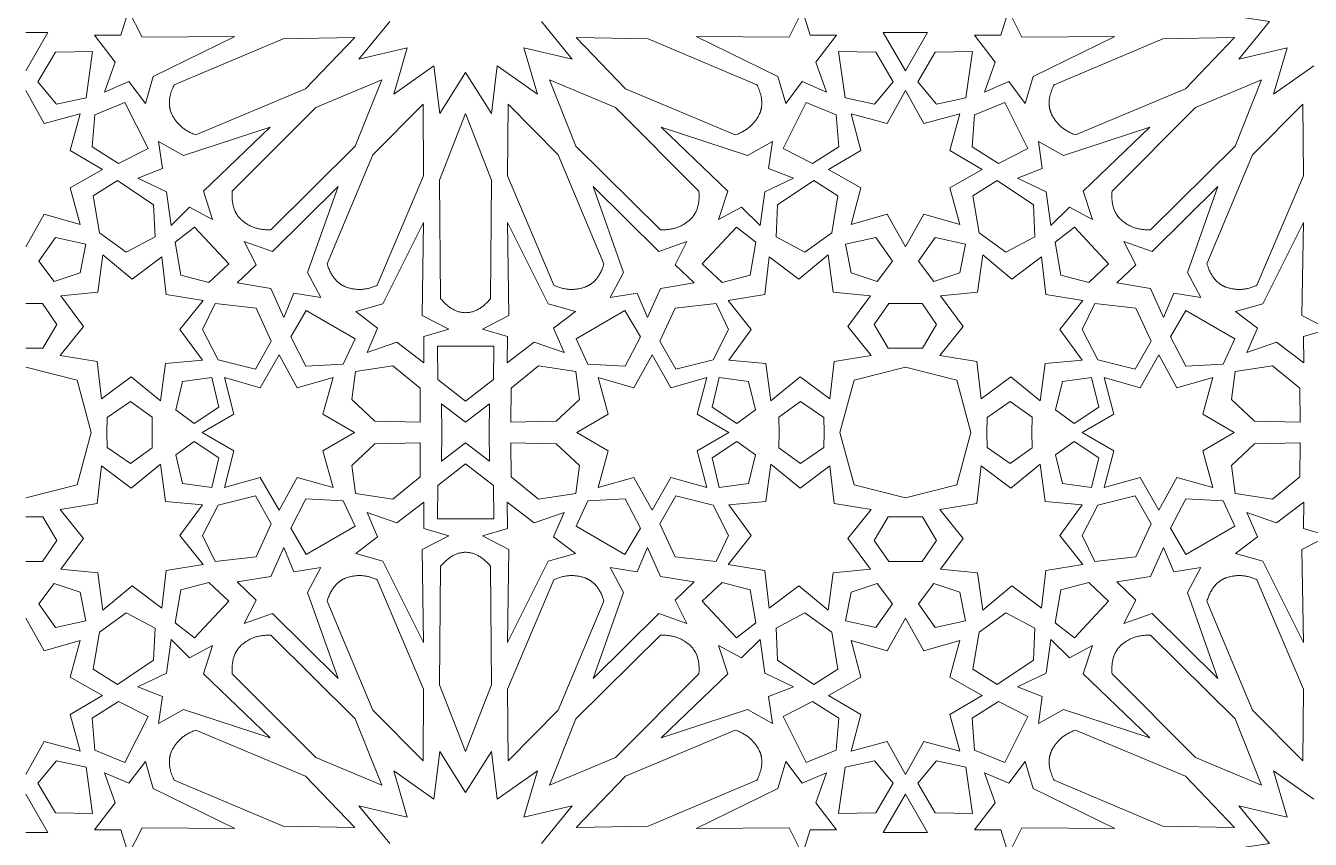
# Model space of a CAD drawing. Header units: millimetres. Extents: x -169 to 2587, y -2213 to 542.
# Drawn here: x -169 to 1173, y -1719 to -870 of the extents above; entities that cross this region are included whole.
import ezdxf

# ---------------------------------------------------------------- set-up
doc = ezdxf.new("R2010")
doc.units = ezdxf.units.MM

msp = doc.modelspace()

# ---------------------------------------------------------------- linework, layer by layer
at = {"color": 1, "lineweight": 20}
for points in [[(1176.3, -911.5), (1134.4, -941.2), (1148.5, -892.8), (1098.1, -904.8), (1130.2, -865.3), (1078.9, -857.6), (1120, -835.3), (1078.9, -813.1), (1130.2, -805.4), (1098.1, -765.9), (1148.5, -777.8), (1134.4, -729.5), (1176.3, -759.2)], [(211.6, -865.3), (179.5, -904.8), (229.9, -892.8), (215.9, -941.2), (257.7, -911.5), (263.8, -961.4), (290.8, -918.5), (317.7, -961.4), (323.8, -911.5), (365.7, -941.2), (351.6, -892.8), (402.1, -904.8), (369.9, -865.3)], [(-168.5, -876.9), (-145.3, -876.9), (-168.5, -916.7)], [(-168.5, -937.4), (-149.3, -971.9), (-111.8, -961.9), (-122, -999.9), (-88.3, -1019.8), (-122, -1039.1), (-111.8, -1077.3), (-149.3, -1066.5), (-168.5, -1100.7)], [(-168.5, -1206.3), (-150.5, -1206.3), (-135.9, -1181.5), (-151, -1159.6), (-168.5, -1159.6)], [(-168.5, -1362.6), (-114.8, -1348.9), (-100.2, -1294.4), (-114.8, -1239.9), (-168.5, -1226.2)], [(-168.5, -1382.5), (-150.5, -1382.5), (-135.9, -1407.3), (-151, -1429.2), (-168.5, -1429.2)], [(-168.5, -1651.4), (-149.3, -1616.9), (-111.8, -1626.9), (-122, -1588.9), (-88.3, -1569), (-122, -1549.7), (-111.8, -1511.5), (-149.3, -1522.3), (-168.5, -1488.1)], [(211.6, -1723.5), (179.5, -1684), (229.9, -1696), (215.9, -1647.6), (257.7, -1677.3), (263.8, -1627.4), (290.8, -1670.3), (317.7, -1627.4), (323.8, -1677.3), (365.7, -1647.6), (351.6, -1696), (402.1, -1684), (369.9, -1723.5)], [(1176.3, -1677.3), (1134.4, -1647.6), (1148.5, -1696), (1098.1, -1684), (1130.2, -1723.5), (1078.9, -1731.2), (1120, -1753.5), (1078.9, -1775.7), (1130.2, -1783.4), (1098.1, -1822.9), (1148.5, -1810.9), (1134.4, -1859.3), (1176.3, -1829.6)], [(-168.5, -1711.9), (-145.3, -1711.9), (-168.5, -1672.1)]]:
    msp.add_lwpolyline(points, dxfattribs=at)
for points in [[(-96.5, -879.5), (-69, -879.8), (-61.1, -853.8), (-47, -881.7), (50, -880.9), (-35.3, -922.7), (-43.5, -951.1), (-60.7, -928.1), (-86.1, -939), (-75, -907.9)], [(678, -879.5), (650.6, -879.8), (642.6, -853.8), (628.5, -881.7), (531.6, -880.9), (616.8, -922.7), (625.1, -951.1), (642.3, -928.1), (667.7, -939), (656.5, -907.9)], [(822.1, -879.5), (849.5, -879.8), (857.5, -853.8), (871.6, -881.7), (968.5, -880.9), (883.3, -922.7), (875, -951.1), (857.9, -928.1), (832.5, -939), (843.6, -907.9)], [(-13.4, -931.5), (100.3, -883.3), (175.1, -882), (123.7, -935.7), (9.1, -983.6), (8, -983.3), (7, -982.9), (5.9, -982.5), (4.9, -982), (3.9, -981.6), (2.9, -981.1), (2, -980.6), (1.1, -980.1), (0.2, -979.6), (-0.7, -979.1), (-1.6, -978.6), (-2.4, -978), (-3.2, -977.4), (-4, -976.8), (-4.8, -976.2), (-5.5, -975.6), (-6.3, -975), (-7, -974.3), (-7.7, -973.7), (-8.3, -973), (-9, -972.3), (-9.6, -971.6), (-10.3, -970.9), (-10.9, -970.2), (-11.4, -969.4), (-12, -968.7), (-12.6, -967.9), (-13.1, -967.2), (-13.6, -966.4), (-14.1, -965.6), (-14.6, -964.8), (-15.1, -963.9), (-15.6, -963), (-15.8, -962.5), (-16, -962), (-16.2, -961.5), (-16.4, -961.1), (-16.6, -960.6), (-16.8, -960.1), (-17, -959.6), (-17.2, -959.1), (-17.3, -958.6), (-17.5, -958.1), (-17.6, -957.7), (-17.7, -957.2), (-17.8, -956.7), (-17.9, -956.2), (-18, -955.7), (-18.1, -955.2), (-18.2, -954.7), (-18.3, -954.2), (-18.3, -953.7), (-18.4, -953.2), (-18.4, -952.7), (-18.5, -952.2), (-18.5, -951.2), (-18.5, -950.2), (-18.5, -949.2), (-18.5, -948.2), (-18.4, -947.2), (-18.2, -946.2), (-18.1, -945.2), (-17.9, -944.2), (-17.7, -943.1), (-17.4, -942.1), (-17.2, -941.1), (-16.9, -940), (-16.5, -939), (-16.2, -937.9), (-15.8, -936.9), (-15.3, -935.8), (-14.9, -934.8), (-14.4, -933.7), (-13.9, -932.6)], [(595, -931.5), (481.3, -883.3), (406.4, -882), (457.8, -935.7), (572.4, -983.6), (573.5, -983.3), (574.6, -982.9), (575.6, -982.5), (576.7, -982), (577.7, -981.6), (578.6, -981.1), (579.6, -980.6), (580.5, -980.1), (581.4, -979.6), (582.3, -979.1), (583.1, -978.6), (584, -978), (584.8, -977.4), (585.6, -976.8), (586.3, -976.2), (587.1, -975.6), (587.8, -975), (588.5, -974.3), (589.2, -973.7), (589.9, -973), (590.6, -972.3), (591.2, -971.6), (591.8, -970.9), (592.4, -970.2), (593, -969.4), (593.6, -968.7), (594.1, -967.9), (594.7, -967.2), (595.2, -966.4), (595.7, -965.6), (596.2, -964.8), (596.6, -963.9), (597.1, -963), (597.4, -962.5), (597.6, -962), (597.8, -961.5), (598, -961.1), (598.2, -960.6), (598.4, -960.1), (598.6, -959.6), (598.7, -959.1), (598.9, -958.6), (599, -958.1), (599.2, -957.7), (599.3, -957.2), (599.4, -956.7), (599.5, -956.2), (599.6, -955.7), (599.7, -955.2), (599.8, -954.7), (599.8, -954.2), (599.9, -953.7), (600, -953.2), (600, -952.7), (600, -952.2), (600.1, -951.2), (600.1, -950.2), (600.1, -949.2), (600, -948.2), (599.9, -947.2), (599.8, -946.2), (599.7, -945.2), (599.5, -944.2), (599.3, -943.1), (599, -942.1), (598.7, -941.1), (598.4, -940), (598.1, -939), (597.7, -937.9), (597.3, -936.9), (596.9, -935.8), (596.5, -934.8), (596, -933.7), (595.5, -932.6)], [(726.9, -876.9), (773.2, -876.9), (750.1, -916.7)], [(905.2, -931.5), (1018.8, -883.3), (1093.7, -882), (1042.3, -935.7), (927.7, -983.6), (926.6, -983.3), (925.5, -982.9), (924.5, -982.5), (923.5, -982), (922.5, -981.6), (921.5, -981.1), (920.6, -980.6), (919.6, -980.1), (918.7, -979.6), (917.9, -979.1), (917, -978.6), (916.2, -978), (915.4, -977.4), (914.6, -976.8), (913.8, -976.2), (913, -975.6), (912.3, -975), (911.6, -974.3), (910.9, -973.7), (910.2, -973), (909.6, -972.3), (908.9, -971.6), (908.3, -970.9), (907.7, -970.2), (907.1, -969.4), (906.6, -968.7), (906, -967.9), (905.5, -967.2), (905, -966.4), (904.5, -965.6), (904, -964.8), (903.5, -963.9), (903, -963), (902.8, -962.5), (902.5, -962), (902.3, -961.5), (902.1, -961.1), (901.9, -960.6), (901.8, -960.1), (901.6, -959.6), (901.4, -959.1), (901.3, -958.6), (901.1, -958.1), (901, -957.7), (900.9, -957.2), (900.7, -956.7), (900.6, -956.2), (900.5, -955.7), (900.4, -955.2), (900.4, -954.7), (900.3, -954.2), (900.2, -953.7), (900.2, -953.2), (900.1, -952.7), (900.1, -952.2), (900.1, -951.2), (900, -950.2), (900.1, -949.2), (900.1, -948.2), (900.2, -947.2), (900.3, -946.2), (900.5, -945.2), (900.7, -944.2), (900.9, -943.1), (901.1, -942.1), (901.4, -941.1), (901.7, -940), (902.1, -939), (902.4, -937.9), (902.8, -936.9), (903.2, -935.8), (903.7, -934.8), (904.2, -933.7), (904.7, -932.6)], [(-105.5, -944.9), (-136.3, -951.7), (-155.7, -928.3), (-137.5, -897.4), (-98.6, -896.8)], [(687.1, -944.9), (717.9, -951.7), (737.3, -928.3), (719, -897.4), (680.1, -896.8)], [(813.1, -944.9), (782.3, -951.7), (762.9, -928.3), (781.1, -897.4), (820, -896.8)], [(47.2, -1042.5), (134.4, -955.3), (203.2, -926.3), (175.6, -995.4), (87.4, -1082.7), (86.3, -1082.7), (85.1, -1082.8), (84, -1082.8), (82.9, -1082.7), (81.8, -1082.7), (80.8, -1082.6), (79.7, -1082.5), (78.7, -1082.4), (77.6, -1082.3), (76.6, -1082.1), (75.6, -1081.9), (74.7, -1081.7), (73.7, -1081.5), (72.7, -1081.2), (71.8, -1081), (70.9, -1080.7), (70, -1080.3), (69.1, -1080), (68.2, -1079.6), (67.3, -1079.3), (66.4, -1078.9), (65.6, -1078.5), (64.8, -1078), (63.9, -1077.6), (63.1, -1077.1), (62.3, -1076.6), (61.5, -1076.1), (60.7, -1075.6), (60, -1075), (59.2, -1074.5), (58.4, -1073.9), (57.7, -1073.3), (56.9, -1072.6), (56.5, -1072.2), (56.1, -1071.9), (55.7, -1071.5), (55.4, -1071.1), (55, -1070.8), (54.7, -1070.4), (54.3, -1070), (54, -1069.6), (53.7, -1069.2), (53.4, -1068.8), (53, -1068.4), (52.8, -1068), (52.5, -1067.6), (52.2, -1067.2), (51.9, -1066.7), (51.6, -1066.3), (51.4, -1065.9), (51.1, -1065.5), (50.9, -1065), (50.7, -1064.6), (50.4, -1064.1), (50.2, -1063.7), (49.8, -1062.8), (49.4, -1061.8), (49.1, -1060.9), (48.7, -1059.9), (48.5, -1059), (48.2, -1058), (48, -1057), (47.7, -1055.9), (47.6, -1054.9), (47.4, -1053.8), (47.3, -1052.8), (47.2, -1051.7), (47.1, -1050.6), (47, -1049.5), (47, -1048.4), (47, -1047.2), (47, -1046.1), (47.1, -1044.9), (47.1, -1043.7)], [(534.3, -1042.5), (447.2, -955.3), (378.4, -926.3), (406, -995.4), (494.2, -1082.7), (495.3, -1082.7), (496.4, -1082.8), (497.6, -1082.8), (498.7, -1082.7), (499.7, -1082.7), (500.8, -1082.6), (501.9, -1082.5), (502.9, -1082.4), (503.9, -1082.3), (504.9, -1082.1), (505.9, -1081.9), (506.9, -1081.7), (507.9, -1081.5), (508.8, -1081.2), (509.8, -1081), (510.7, -1080.7), (511.6, -1080.3), (512.5, -1080), (513.4, -1079.6), (514.3, -1079.3), (515.1, -1078.9), (516, -1078.5), (516.8, -1078), (517.6, -1077.6), (518.5, -1077.1), (519.3, -1076.6), (520, -1076.1), (520.8, -1075.6), (521.6, -1075), (522.4, -1074.5), (523.1, -1073.9), (523.9, -1073.3), (524.7, -1072.6), (525.1, -1072.2), (525.5, -1071.9), (525.8, -1071.5), (526.2, -1071.1), (526.6, -1070.8), (526.9, -1070.4), (527.2, -1070), (527.6, -1069.6), (527.9, -1069.2), (528.2, -1068.8), (528.5, -1068.4), (528.8, -1068), (529.1, -1067.6), (529.4, -1067.2), (529.7, -1066.7), (529.9, -1066.3), (530.2, -1065.9), (530.4, -1065.5), (530.7, -1065), (530.9, -1064.6), (531.1, -1064.1), (531.4, -1063.7), (531.8, -1062.8), (532.1, -1061.8), (532.5, -1060.9), (532.8, -1059.9), (533.1, -1059), (533.4, -1058), (533.6, -1057), (533.8, -1055.9), (534, -1054.9), (534.2, -1053.8), (534.3, -1052.8), (534.4, -1051.7), (534.5, -1050.6), (534.5, -1049.5), (534.5, -1048.4), (534.5, -1047.2), (534.5, -1046.1), (534.5, -1044.9), (534.4, -1043.7)], [(730.8, -1066.5), (693.3, -1077.3), (703.6, -1039.1), (669.8, -1019.8), (703.6, -999.9), (693.3, -961.9), (730.8, -971.9), (750.1, -937.4), (769.3, -971.9), (806.8, -961.9), (796.5, -999.9), (830.3, -1019.8), (796.5, -1039.1), (806.8, -1077.3), (769.3, -1066.5), (750.1, -1100.7)], [(965.8, -1042.5), (1053, -955.3), (1121.7, -926.3), (1094.2, -995.4), (1006, -1082.7), (1004.8, -1082.7), (1003.7, -1082.8), (1002.6, -1082.8), (1001.5, -1082.7), (1000.4, -1082.7), (999.3, -1082.6), (998.3, -1082.5), (997.2, -1082.4), (996.2, -1082.3), (995.2, -1082.1), (994.2, -1081.9), (993.2, -1081.7), (992.3, -1081.5), (991.3, -1081.2), (990.4, -1081), (989.5, -1080.7), (988.5, -1080.3), (987.6, -1080), (986.8, -1079.6), (985.9, -1079.3), (985, -1078.9), (984.2, -1078.5), (983.3, -1078), (982.5, -1077.6), (981.7, -1077.1), (980.9, -1076.6), (980.1, -1076.1), (979.3, -1075.6), (978.5, -1075), (977.8, -1074.5), (977, -1073.9), (976.3, -1073.3), (975.5, -1072.6), (975.1, -1072.2), (974.7, -1071.9), (974.3, -1071.5), (973.9, -1071.1), (973.6, -1070.8), (973.2, -1070.4), (972.9, -1070), (972.6, -1069.6), (972.2, -1069.2), (971.9, -1068.8), (971.6, -1068.4), (971.3, -1068), (971, -1067.6), (970.8, -1067.2), (970.5, -1066.7), (970.2, -1066.3), (970, -1065.9), (969.7, -1065.5), (969.5, -1065), (969.2, -1064.6), (969, -1064.1), (968.8, -1063.7), (968.4, -1062.8), (968, -1061.8), (967.6, -1060.9), (967.3, -1059.9), (967, -1059), (966.8, -1058), (966.5, -1057), (966.3, -1055.9), (966.1, -1054.9), (966, -1053.8), (965.9, -1052.8), (965.8, -1051.7), (965.7, -1050.6), (965.6, -1049.5), (965.6, -1048.4), (965.6, -1047.2), (965.6, -1046.1), (965.7, -1044.9), (965.7, -1043.7)], [(-40.7, -997.9), (-71.5, -1013.7), (-99, -996.1), (-96.3, -962.7), (-64.9, -950)], [(146.3, -1118.4), (193.9, -1004.5), (246.5, -951.7), (247, -1026.4), (198.4, -1140.7), (197.4, -1141.2), (196.4, -1141.6), (195.3, -1142), (194.3, -1142.4), (193.3, -1142.8), (192.3, -1143.1), (191.3, -1143.4), (190.3, -1143.7), (189.3, -1144), (188.3, -1144.2), (187.3, -1144.4), (186.3, -1144.6), (185.3, -1144.7), (184.4, -1144.8), (183.4, -1144.9), (182.4, -1145), (181.5, -1145.1), (180.5, -1145.1), (179.6, -1145.1), (178.6, -1145.1), (177.7, -1145), (176.7, -1144.9), (175.8, -1144.9), (174.9, -1144.7), (173.9, -1144.6), (173, -1144.5), (172.1, -1144.3), (171.2, -1144.1), (170.2, -1143.9), (169.3, -1143.6), (168.4, -1143.4), (167.5, -1143.1), (166.5, -1142.8), (166, -1142.6), (165.5, -1142.4), (165, -1142.2), (164.5, -1142), (164.1, -1141.8), (163.6, -1141.5), (163.1, -1141.3), (162.7, -1141.1), (162.2, -1140.8), (161.8, -1140.6), (161.4, -1140.3), (160.9, -1140), (160.5, -1139.8), (160.1, -1139.5), (159.7, -1139.2), (159.3, -1138.9), (158.9, -1138.6), (158.5, -1138.3), (158.1, -1138), (157.7, -1137.6), (157.3, -1137.3), (157, -1137), (156.3, -1136.3), (155.6, -1135.6), (154.9, -1134.8), (154.2, -1134), (153.6, -1133.3), (153, -1132.4), (152.4, -1131.6), (151.8, -1130.7), (151.2, -1129.8), (150.7, -1128.9), (150.2, -1127.9), (149.7, -1127), (149.2, -1126), (148.7, -1125), (148.3, -1123.9), (147.8, -1122.9), (147.4, -1121.8), (147, -1120.7), (146.6, -1119.5)], [(435.3, -1118.4), (387.6, -1004.5), (335.1, -951.7), (334.5, -1026.4), (383.1, -1140.7), (384.2, -1141.2), (385.2, -1141.6), (386.2, -1142), (387.2, -1142.4), (388.3, -1142.8), (389.3, -1143.1), (390.3, -1143.4), (391.3, -1143.7), (392.3, -1144), (393.3, -1144.2), (394.3, -1144.4), (395.2, -1144.6), (396.2, -1144.7), (397.2, -1144.8), (398.2, -1144.9), (399.1, -1145), (400.1, -1145.1), (401.1, -1145.1), (402, -1145.1), (403, -1145.1), (403.9, -1145), (404.8, -1144.9), (405.8, -1144.9), (406.7, -1144.7), (407.6, -1144.6), (408.6, -1144.5), (409.5, -1144.3), (410.4, -1144.1), (411.3, -1143.9), (412.2, -1143.6), (413.1, -1143.4), (414.1, -1143.1), (415.1, -1142.8), (415.6, -1142.6), (416.1, -1142.4), (416.5, -1142.2), (417, -1142), (417.5, -1141.8), (418, -1141.5), (418.4, -1141.3), (418.9, -1141.1), (419.3, -1140.8), (419.8, -1140.6), (420.2, -1140.3), (420.6, -1140), (421.1, -1139.8), (421.5, -1139.5), (421.9, -1139.2), (422.3, -1138.9), (422.7, -1138.6), (423.1, -1138.3), (423.5, -1138), (423.8, -1137.6), (424.2, -1137.3), (424.6, -1137), (425.3, -1136.3), (426, -1135.6), (426.7, -1134.8), (427.4, -1134), (428, -1133.3), (428.6, -1132.4), (429.2, -1131.6), (429.8, -1130.7), (430.3, -1129.8), (430.9, -1128.9), (431.4, -1127.9), (431.9, -1127), (432.4, -1126), (432.9, -1125), (433.3, -1123.9), (433.7, -1122.9), (434.2, -1121.8), (434.6, -1120.7), (434.9, -1119.5)], [(622.3, -997.9), (653.1, -1013.7), (680.5, -996.1), (677.8, -962.7), (646.4, -950)], [(877.8, -997.9), (847.1, -1013.7), (819.6, -996.1), (822.3, -962.7), (853.7, -950)], [(1064.8, -1118.4), (1112.5, -1004.5), (1165.1, -951.7), (1165.6, -1026.4), (1117, -1140.7), (1116, -1141.2), (1114.9, -1141.6), (1113.9, -1142), (1112.9, -1142.4), (1111.9, -1142.8), (1110.9, -1143.1), (1109.9, -1143.4), (1108.9, -1143.7), (1107.9, -1144), (1106.9, -1144.2), (1105.9, -1144.4), (1104.9, -1144.6), (1103.9, -1144.7), (1102.9, -1144.8), (1102, -1144.9), (1101, -1145), (1100, -1145.1), (1099.1, -1145.1), (1098.1, -1145.1), (1097.2, -1145.1), (1096.2, -1145), (1095.3, -1144.9), (1094.4, -1144.9), (1093.4, -1144.7), (1092.5, -1144.6), (1091.6, -1144.5), (1090.7, -1144.3), (1089.7, -1144.1), (1088.8, -1143.9), (1087.9, -1143.6), (1087, -1143.4), (1086.1, -1143.1), (1085.1, -1142.8), (1084.6, -1142.6), (1084.1, -1142.4), (1083.6, -1142.2), (1083.1, -1142), (1082.6, -1141.8), (1082.2, -1141.5), (1081.7, -1141.3), (1081.3, -1141.1), (1080.8, -1140.8), (1080.4, -1140.6), (1079.9, -1140.3), (1079.5, -1140), (1079.1, -1139.8), (1078.7, -1139.5), (1078.3, -1139.2), (1077.9, -1138.9), (1077.5, -1138.6), (1077.1, -1138.3), (1076.7, -1138), (1076.3, -1137.6), (1075.9, -1137.3), (1075.5, -1137), (1074.8, -1136.3), (1074.1, -1135.6), (1073.4, -1134.8), (1072.8, -1134), (1072.1, -1133.3), (1071.5, -1132.4), (1070.9, -1131.6), (1070.4, -1130.7), (1069.8, -1129.8), (1069.3, -1128.9), (1068.7, -1127.9), (1068.2, -1127), (1067.8, -1126), (1067.3, -1125), (1066.8, -1123.9), (1066.4, -1122.9), (1066, -1121.8), (1065.6, -1120.7), (1065.2, -1119.5)], [(263.5, -1030.9), (264.7, -1154.8), (266.2, -1156.4), (267.6, -1158), (268.4, -1158.7), (269.1, -1159.5), (269.9, -1160.2), (270.6, -1160.8), (271.4, -1161.5), (272.1, -1162.1), (272.9, -1162.7), (273.7, -1163.3), (274.5, -1163.9), (275.2, -1164.4), (276, -1164.9), (276.8, -1165.4), (277.7, -1165.8), (278.5, -1166.3), (279.3, -1166.7), (280.1, -1167.1), (281, -1167.4), (281.8, -1167.7), (282.7, -1168), (283.5, -1168.3), (284.4, -1168.5), (285.3, -1168.7), (286.2, -1168.9), (287.1, -1169.1), (288, -1169.2), (288.9, -1169.3), (289.8, -1169.3), (290.8, -1169.4), (291.7, -1169.3), (292.7, -1169.3), (293.6, -1169.2), (294.5, -1169.1), (295.4, -1168.9), (296.3, -1168.7), (297.2, -1168.5), (298, -1168.3), (298.9, -1168), (299.7, -1167.7), (300.6, -1167.4), (301.4, -1167.1), (302.3, -1166.7), (303.1, -1166.3), (303.9, -1165.8), (304.7, -1165.4), (305.5, -1164.9), (306.3, -1164.4), (307.1, -1163.9), (307.9, -1163.3), (308.7, -1162.7), (309.4, -1162.1), (310.2, -1161.5), (311, -1160.8), (311.7, -1160.2), (312.5, -1159.5), (313.2, -1158.7), (313.9, -1158), (315.4, -1156.4), (316.8, -1154.8), (318, -1030.9), (290.8, -961.4)], [(-16.7, -1078.4), (2.6, -1059.1), (26.7, -1072.2), (17, -1042.5), (86.7, -975.8), (-3.7, -1005.1), (-29.7, -990.6), (-25.7, -1018.9), (-51.5, -1028.8), (-21.5, -1043.2)], [(598.3, -1078.4), (579, -1059.1), (554.8, -1072.2), (564.6, -1042.5), (494.9, -975.8), (585.3, -1005.1), (611.2, -990.6), (607.2, -1018.9), (633.1, -1028.8), (603.1, -1043.2)], [(901.8, -1078.4), (921.2, -1059.1), (945.3, -1072.2), (935.6, -1042.5), (1005.3, -975.8), (914.9, -1005.1), (888.9, -990.6), (892.9, -1018.9), (867.1, -1028.8), (897.1, -1043.2)], [(-33.4, -1090.2), (-34.9, -1056.9), (-72.8, -1031.4), (-98.1, -1047.2), (-91.6, -1086), (-63.6, -1106)], [(615, -1090.2), (616.5, -1056.9), (654.3, -1031.4), (679.6, -1047.2), (673.2, -1086), (645.1, -1106)], [(885.2, -1090.2), (883.6, -1056.9), (845.8, -1031.4), (820.5, -1047.2), (826.9, -1086), (855, -1106)], [(52.3, -1138.3), (72.1, -1119.5), (59.7, -1095.1), (89.1, -1105.6), (157.7, -1037.7), (125.9, -1127.3), (139.7, -1153.6), (111.5, -1148.9), (101, -1174.4), (87.3, -1144.1)], [(529.3, -1138.3), (509.5, -1119.5), (521.9, -1095.1), (492.4, -1105.6), (423.9, -1037.7), (455.7, -1127.3), (441.9, -1153.6), (470, -1148.9), (480.6, -1174.4), (494.2, -1144.1)], [(970.8, -1138.3), (990.6, -1119.5), (978.2, -1095.1), (1007.7, -1105.6), (1076.2, -1037.7), (1044.5, -1127.3), (1058.3, -1153.6), (1030.1, -1148.9), (1019.5, -1174.4), (1005.9, -1144.1)], [(7.9, -1080), (43.6, -1118.3), (22.8, -1137.8), (-6.4, -1130), (-12.4, -1095.8)], [(247.3, -1221.6), (247.2, -1194.2), (273.3, -1186.4), (245.4, -1172.1), (246.9, -1075.2), (204.5, -1160.2), (176.1, -1168.2), (198.9, -1185.6), (187.9, -1210.9), (219.1, -1200)], [(334.2, -1221.6), (334.4, -1194.2), (308.3, -1186.4), (336.1, -1172.1), (334.6, -1075.2), (377, -1160.2), (405.4, -1168.2), (382.6, -1185.6), (393.7, -1210.9), (362.5, -1200)], [(573.7, -1080), (537.9, -1118.3), (558.7, -1137.8), (588, -1130), (593.9, -1095.8)], [(926.5, -1080), (962.2, -1118.3), (941.4, -1137.8), (912.2, -1130), (906.2, -1095.8)], [(1165.9, -1221.6), (1165.8, -1194.2), (1191.9, -1186.4), (1164, -1172.1), (1165.5, -1075.2), (1123.1, -1160.2), (1094.7, -1168.2), (1117.5, -1185.6), (1106.5, -1210.9), (1137.6, -1200)], [(-138.9, -1136.8), (-111.7, -1127.6), (-105.7, -1097.9), (-137.5, -1091), (-154.9, -1115.7)], [(720.5, -1136.8), (693.3, -1127.6), (687.3, -1097.9), (719.1, -1091), (736.4, -1115.7)], [(779.7, -1136.8), (806.9, -1127.6), (812.9, -1097.9), (781.1, -1091), (763.7, -1115.7)], [(-27.9, -1261.4), (-58.4, -1236.3), (-89.4, -1259.4), (-93.9, -1220.2), (-132.5, -1214), (-108.3, -1183.6), (-131.9, -1151.7), (-93.2, -1148), (-87.9, -1109), (-57.4, -1134.2), (-26.3, -1111), (-21.9, -1150.3), (16.7, -1156.5), (-7.5, -1186.9), (16.1, -1218.8), (-22.6, -1222.5)], [(609.5, -1261.4), (640, -1236.3), (671, -1259.4), (675.5, -1220.2), (714.1, -1214), (689.9, -1183.6), (713.4, -1151.7), (674.7, -1148), (669.5, -1109), (638.9, -1134.2), (607.9, -1111), (603.4, -1150.3), (564.8, -1156.5), (589, -1186.9), (565.5, -1218.8), (604.2, -1222.5)], [(890.7, -1261.4), (860.2, -1236.3), (829.1, -1259.4), (824.7, -1220.2), (786.1, -1214), (810.3, -1183.6), (786.7, -1151.7), (825.4, -1148), (830.7, -1109), (861.2, -1134.2), (892.2, -1111), (896.7, -1150.3), (935.3, -1156.5), (911.1, -1186.9), (934.7, -1218.8), (896, -1222.5)], [(72, -1164.5), (29.2, -1159.8), (16.2, -1186.9), (32.4, -1218.6), (71.3, -1228.3), (87.9, -1199.2)], [(509.5, -1164.5), (552.4, -1159.8), (565.4, -1186.9), (549.2, -1218.6), (510.3, -1228.3), (493.7, -1199.2)], [(732.6, -1159.6), (717.5, -1181.5), (732.1, -1206.3), (768, -1206.3), (782.6, -1181.5), (767.6, -1159.6)], [(990.6, -1164.5), (947.8, -1159.8), (934.7, -1186.9), (951, -1218.6), (989.9, -1228.3), (1006.5, -1199.2)], [(175.4, -1196.6), (124.3, -1166.9), (108.2, -1194.7), (124.1, -1225), (163.1, -1223)], [(406.2, -1196.6), (457.2, -1166.9), (473.3, -1194.7), (457.5, -1225), (418.5, -1223)], [(1094, -1196.6), (1042.9, -1166.9), (1026.8, -1194.7), (1042.7, -1225), (1081.7, -1223)], [(290.8, -1204.3), (261.3, -1204.3), (261.7, -1239.1), (290.8, -1261.8), (319.9, -1239.1), (320.2, -1204.3)], [(48.9, -1313.5), (39.1, -1351.7), (76.4, -1341.2), (96, -1375.6), (114.9, -1341.2), (152.5, -1351.7), (141.9, -1313.5), (174.7, -1294.4), (141.9, -1275.3), (152.5, -1237.1), (114.9, -1247.6), (96, -1213.2), (76.4, -1247.6), (39.1, -1237.1), (48.9, -1275.3), (15.8, -1294.4)], [(532.6, -1313.5), (542.5, -1351.7), (505.1, -1341.2), (485.6, -1375.6), (466.6, -1341.2), (429.1, -1351.7), (439.7, -1313.5), (406.9, -1294.4), (439.7, -1275.3), (429.1, -1237.1), (466.6, -1247.6), (485.6, -1213.2), (505.1, -1247.6), (542.5, -1237.1), (532.6, -1275.3), (565.8, -1294.4)], [(967.5, -1313.5), (957.6, -1351.7), (995, -1341.2), (1014.6, -1375.6), (1033.5, -1341.2), (1071.1, -1351.7), (1060.4, -1313.5), (1093.2, -1294.4), (1060.4, -1275.3), (1071.1, -1237.1), (1033.5, -1247.6), (1014.6, -1213.2), (995, -1247.6), (957.6, -1237.1), (967.5, -1275.3), (934.4, -1294.4)], [(243.2, -1248), (214.8, -1224.9), (175.8, -1230.8), (171.9, -1259.8), (196, -1282.4), (243.5, -1283.7)], [(338.4, -1248), (366.8, -1224.9), (405.8, -1230.8), (409.7, -1259.8), (385.5, -1282.4), (338, -1283.7)], [(803.8, -1348.9), (818.4, -1294.4), (803.8, -1239.9), (750.1, -1226.2), (696.4, -1239.9), (681.7, -1294.4), (696.4, -1348.9), (750.1, -1362.6)], [(1161.8, -1248), (1133.4, -1224.9), (1094.4, -1230.8), (1090.5, -1259.8), (1114.6, -1282.4), (1162.1, -1283.7)], [(25.8, -1237.1), (33.2, -1268.1), (7.5, -1285.1), (-11.9, -1270.9), (-4.7, -1241.3)], [(555.7, -1237.1), (548.4, -1268.1), (574.1, -1285.1), (593.5, -1270.9), (586.2, -1241.3)], [(944.4, -1237.1), (951.8, -1268.1), (926.1, -1285.1), (906.7, -1270.9), (913.9, -1241.3)], [(-36.3, -1310.4), (-59, -1326.9), (-83.3, -1309.9), (-83.7, -1294.4), (-83.3, -1278.9), (-59, -1261.9), (-36.3, -1278.4), (-36.6, -1294.4)], [(315.5, -1294.4), (315.8, -1264.4), (290.8, -1283.7), (265.8, -1264.4), (266.1, -1294.4), (265.8, -1324.3), (290.8, -1305.1), (315.8, -1324.3)], [(665.2, -1294.4), (664.9, -1278.9), (640.6, -1261.9), (617.9, -1278.4), (618.1, -1294.4), (617.9, -1310.4), (640.6, -1326.9), (664.9, -1309.9)], [(882.3, -1310.4), (859.5, -1326.9), (835.2, -1309.9), (834.9, -1294.4), (835.2, -1278.9), (859.5, -1261.9), (882.3, -1278.4), (882, -1294.4)], [(25.8, -1351.7), (33.2, -1320.7), (7.5, -1303.7), (-11.9, -1317.8), (-4.7, -1347.5)], [(243.2, -1340.8), (214.8, -1363.9), (175.8, -1358), (171.9, -1329), (196, -1306.3), (243.5, -1305.1)], [(338.4, -1340.8), (366.8, -1363.9), (405.8, -1358), (409.7, -1329), (385.5, -1306.3), (338, -1305.1)], [(555.7, -1351.7), (548.4, -1320.7), (574.1, -1303.7), (593.5, -1317.8), (586.2, -1347.5)], [(944.4, -1351.7), (951.8, -1320.7), (926.1, -1303.7), (906.7, -1317.8), (913.9, -1347.5)], [(1161.8, -1340.8), (1133.4, -1363.9), (1094.4, -1358), (1090.5, -1329), (1114.6, -1306.3), (1162.1, -1305.1)], [(-27.9, -1327.4), (-58.4, -1352.5), (-89.4, -1329.3), (-93.9, -1368.6), (-132.5, -1374.8), (-108.3, -1405.2), (-131.9, -1437.1), (-93.2, -1440.8), (-87.9, -1479.8), (-57.4, -1454.6), (-26.3, -1477.8), (-21.9, -1438.5), (16.7, -1432.3), (-7.5, -1401.9), (16.1, -1370), (-22.6, -1366.3)], [(290.8, -1384.5), (261.3, -1384.5), (261.7, -1349.7), (290.8, -1327), (319.9, -1349.7), (320.2, -1384.5)], [(609.5, -1327.4), (640, -1352.5), (671, -1329.3), (675.5, -1368.6), (714.1, -1374.8), (689.9, -1405.2), (713.4, -1437.1), (674.7, -1440.8), (669.5, -1479.8), (638.9, -1454.6), (607.9, -1477.8), (603.4, -1438.5), (564.8, -1432.3), (589, -1401.9), (565.5, -1370), (604.2, -1366.3)], [(890.7, -1327.4), (860.2, -1352.5), (829.1, -1329.3), (824.7, -1368.6), (786.1, -1374.8), (810.3, -1405.2), (786.7, -1437.1), (825.4, -1440.8), (830.7, -1479.8), (861.2, -1454.6), (892.2, -1477.8), (896.7, -1438.5), (935.3, -1432.3), (911.1, -1401.9), (934.7, -1370), (896, -1366.3)], [(72, -1424.3), (29.2, -1429), (16.2, -1401.9), (32.4, -1370.2), (71.3, -1360.5), (87.9, -1389.6)], [(175.4, -1392.2), (124.3, -1421.9), (108.2, -1394.1), (124.1, -1363.8), (163.1, -1365.8)], [(247.3, -1367.1), (247.2, -1394.6), (273.3, -1402.4), (245.4, -1416.7), (246.9, -1513.6), (204.5, -1428.6), (176.1, -1420.6), (198.9, -1403.2), (187.9, -1377.9), (219.1, -1388.8)], [(334.2, -1367.1), (334.4, -1394.6), (308.3, -1402.4), (336.1, -1416.7), (334.6, -1513.6), (377, -1428.6), (405.4, -1420.6), (382.6, -1403.2), (393.7, -1377.9), (362.5, -1388.8)], [(406.2, -1392.2), (457.2, -1421.9), (473.3, -1394.1), (457.5, -1363.8), (418.5, -1365.8)], [(509.5, -1424.3), (552.4, -1429), (565.4, -1401.9), (549.2, -1370.2), (510.3, -1360.5), (493.7, -1389.6)], [(990.6, -1424.3), (947.8, -1429), (934.7, -1401.9), (951, -1370.2), (989.9, -1360.5), (1006.5, -1389.6)], [(1094, -1392.2), (1042.9, -1421.9), (1026.8, -1394.1), (1042.7, -1363.8), (1081.7, -1365.8)], [(1165.9, -1367.1), (1165.8, -1394.6), (1191.9, -1402.4), (1164, -1416.7), (1165.5, -1513.6), (1123.1, -1428.6), (1094.7, -1420.6), (1117.5, -1403.2), (1106.5, -1377.9), (1137.6, -1388.8)], [(732.6, -1429.2), (717.5, -1407.3), (732.1, -1382.5), (768, -1382.5), (782.6, -1407.3), (767.6, -1429.2)], [(52.3, -1450.4), (72.1, -1469.3), (59.7, -1493.7), (89.1, -1483.2), (157.7, -1551.1), (125.9, -1461.5), (139.7, -1435.2), (111.5, -1439.9), (101, -1414.4), (87.3, -1444.7)], [(263.5, -1557.9), (264.7, -1434), (266.2, -1432.3), (267.6, -1430.8), (268.4, -1430), (269.1, -1429.3), (269.9, -1428.6), (270.6, -1427.9), (271.4, -1427.3), (272.1, -1426.7), (272.9, -1426.1), (273.7, -1425.5), (274.5, -1424.9), (275.2, -1424.4), (276, -1423.9), (276.8, -1423.4), (277.7, -1422.9), (278.5, -1422.5), (279.3, -1422.1), (280.1, -1421.7), (281, -1421.4), (281.8, -1421.1), (282.7, -1420.8), (283.5, -1420.5), (284.4, -1420.3), (285.3, -1420.1), (286.2, -1419.9), (287.1, -1419.7), (288, -1419.6), (288.9, -1419.5), (289.8, -1419.4), (290.8, -1419.4), (291.7, -1419.4), (292.7, -1419.5), (293.6, -1419.6), (294.5, -1419.7), (295.4, -1419.9), (296.3, -1420.1), (297.2, -1420.3), (298, -1420.5), (298.9, -1420.8), (299.7, -1421.1), (300.6, -1421.4), (301.4, -1421.7), (302.3, -1422.1), (303.1, -1422.5), (303.9, -1422.9), (304.7, -1423.4), (305.5, -1423.9), (306.3, -1424.4), (307.1, -1424.9), (307.9, -1425.5), (308.7, -1426.1), (309.4, -1426.7), (310.2, -1427.3), (311, -1427.9), (311.7, -1428.6), (312.5, -1429.3), (313.2, -1430), (313.9, -1430.8), (315.4, -1432.3), (316.8, -1434), (318, -1557.9), (290.8, -1627.4)], [(529.3, -1450.4), (509.5, -1469.3), (521.9, -1493.7), (492.4, -1483.2), (423.9, -1551.1), (455.7, -1461.5), (441.9, -1435.2), (470, -1439.9), (480.6, -1414.4), (494.2, -1444.7)], [(970.8, -1450.4), (990.6, -1469.3), (978.2, -1493.7), (1007.7, -1483.2), (1076.2, -1551.1), (1044.5, -1461.5), (1058.3, -1435.2), (1030.1, -1439.9), (1019.5, -1414.4), (1005.9, -1444.7)], [(146.3, -1470.4), (193.9, -1584.3), (246.5, -1637.1), (247, -1562.4), (198.4, -1448.1), (197.4, -1447.6), (196.4, -1447.2), (195.3, -1446.8), (194.3, -1446.4), (193.3, -1446), (192.3, -1445.7), (191.3, -1445.4), (190.3, -1445.1), (189.3, -1444.8), (188.3, -1444.6), (187.3, -1444.4), (186.3, -1444.2), (185.3, -1444.1), (184.4, -1444), (183.4, -1443.9), (182.4, -1443.8), (181.5, -1443.7), (180.5, -1443.7), (179.6, -1443.7), (178.6, -1443.7), (177.7, -1443.8), (176.7, -1443.9), (175.8, -1443.9), (174.9, -1444.1), (173.9, -1444.2), (173, -1444.3), (172.1, -1444.5), (171.2, -1444.7), (170.2, -1444.9), (169.3, -1445.1), (168.4, -1445.4), (167.5, -1445.7), (166.5, -1446), (166, -1446.2), (165.5, -1446.4), (165, -1446.6), (164.5, -1446.8), (164.1, -1447), (163.6, -1447.3), (163.1, -1447.5), (162.7, -1447.7), (162.2, -1448), (161.8, -1448.2), (161.4, -1448.5), (160.9, -1448.8), (160.5, -1449), (160.1, -1449.3), (159.7, -1449.6), (159.3, -1449.9), (158.9, -1450.2), (158.5, -1450.5), (158.1, -1450.8), (157.7, -1451.1), (157.3, -1451.5), (157, -1451.8), (156.3, -1452.5), (155.6, -1453.2), (154.9, -1454), (154.2, -1454.7), (153.6, -1455.5), (153, -1456.4), (152.4, -1457.2), (151.8, -1458.1), (151.2, -1459), (150.7, -1459.9), (150.2, -1460.8), (149.7, -1461.8), (149.2, -1462.8), (148.7, -1463.8), (148.3, -1464.9), (147.8, -1465.9), (147.4, -1467), (147, -1468.1), (146.6, -1469.2)], [(435.3, -1470.4), (387.6, -1584.3), (335.1, -1637.1), (334.5, -1562.4), (383.1, -1448.1), (384.2, -1447.6), (385.2, -1447.2), (386.2, -1446.8), (387.2, -1446.4), (388.3, -1446), (389.3, -1445.7), (390.3, -1445.4), (391.3, -1445.1), (392.3, -1444.8), (393.3, -1444.6), (394.3, -1444.4), (395.2, -1444.2), (396.2, -1444.1), (397.2, -1444), (398.2, -1443.9), (399.1, -1443.8), (400.1, -1443.7), (401.1, -1443.7), (402, -1443.7), (403, -1443.7), (403.9, -1443.8), (404.8, -1443.9), (405.8, -1443.9), (406.7, -1444.1), (407.6, -1444.2), (408.6, -1444.3), (409.5, -1444.5), (410.4, -1444.7), (411.3, -1444.9), (412.2, -1445.1), (413.1, -1445.4), (414.1, -1445.7), (415.1, -1446), (415.6, -1446.2), (416.1, -1446.4), (416.5, -1446.6), (417, -1446.8), (417.5, -1447), (418, -1447.3), (418.4, -1447.5), (418.9, -1447.7), (419.3, -1448), (419.8, -1448.2), (420.2, -1448.5), (420.6, -1448.8), (421.1, -1449), (421.5, -1449.3), (421.9, -1449.6), (422.3, -1449.9), (422.7, -1450.2), (423.1, -1450.5), (423.5, -1450.8), (423.8, -1451.1), (424.2, -1451.5), (424.6, -1451.8), (425.3, -1452.5), (426, -1453.2), (426.7, -1454), (427.4, -1454.7), (428, -1455.5), (428.6, -1456.4), (429.2, -1457.2), (429.8, -1458.1), (430.3, -1459), (430.9, -1459.9), (431.4, -1460.8), (431.9, -1461.8), (432.4, -1462.8), (432.9, -1463.8), (433.3, -1464.9), (433.7, -1465.9), (434.2, -1467), (434.6, -1468.1), (434.9, -1469.2)], [(1064.8, -1470.4), (1112.5, -1584.3), (1165.1, -1637.1), (1165.6, -1562.4), (1117, -1448.1), (1116, -1447.6), (1114.9, -1447.2), (1113.9, -1446.8), (1112.9, -1446.4), (1111.9, -1446), (1110.9, -1445.7), (1109.9, -1445.4), (1108.9, -1445.1), (1107.9, -1444.8), (1106.9, -1444.6), (1105.9, -1444.4), (1104.9, -1444.2), (1103.9, -1444.1), (1102.9, -1444), (1102, -1443.9), (1101, -1443.8), (1100, -1443.7), (1099.1, -1443.7), (1098.1, -1443.7), (1097.2, -1443.7), (1096.2, -1443.8), (1095.3, -1443.9), (1094.4, -1443.9), (1093.4, -1444.1), (1092.5, -1444.2), (1091.6, -1444.3), (1090.7, -1444.5), (1089.7, -1444.7), (1088.8, -1444.9), (1087.9, -1445.1), (1087, -1445.4), (1086.1, -1445.7), (1085.1, -1446), (1084.6, -1446.2), (1084.1, -1446.4), (1083.6, -1446.6), (1083.1, -1446.8), (1082.6, -1447), (1082.2, -1447.3), (1081.7, -1447.5), (1081.3, -1447.7), (1080.8, -1448), (1080.4, -1448.2), (1079.9, -1448.5), (1079.5, -1448.8), (1079.1, -1449), (1078.7, -1449.3), (1078.3, -1449.6), (1077.9, -1449.9), (1077.5, -1450.2), (1077.1, -1450.5), (1076.7, -1450.8), (1076.3, -1451.1), (1075.9, -1451.5), (1075.5, -1451.8), (1074.8, -1452.5), (1074.1, -1453.2), (1073.4, -1454), (1072.8, -1454.7), (1072.1, -1455.5), (1071.5, -1456.4), (1070.9, -1457.2), (1070.4, -1458.1), (1069.8, -1459), (1069.3, -1459.9), (1068.7, -1460.8), (1068.2, -1461.8), (1067.8, -1462.8), (1067.3, -1463.8), (1066.8, -1464.9), (1066.4, -1465.9), (1066, -1467), (1065.6, -1468.1), (1065.2, -1469.2)], [(-138.9, -1452), (-111.7, -1461.2), (-105.7, -1490.9), (-137.5, -1497.8), (-154.9, -1473.1)], [(7.9, -1508.8), (43.6, -1470.5), (22.8, -1451), (-6.4, -1458.8), (-12.4, -1493)], [(573.7, -1508.8), (537.9, -1470.5), (558.7, -1451), (588, -1458.8), (593.9, -1493)], [(720.5, -1452), (693.3, -1461.2), (687.3, -1490.9), (719.1, -1497.8), (736.4, -1473.1)], [(779.7, -1452), (806.9, -1461.2), (812.9, -1490.9), (781.1, -1497.8), (763.7, -1473.1)], [(926.5, -1508.8), (962.2, -1470.5), (941.4, -1451), (912.2, -1458.8), (906.2, -1493)], [(-33.4, -1498.6), (-34.9, -1531.9), (-72.8, -1557.4), (-98.1, -1541.6), (-91.6, -1502.8), (-63.6, -1482.8)], [(615, -1498.6), (616.5, -1531.9), (654.3, -1557.4), (679.6, -1541.6), (673.2, -1502.8), (645.1, -1482.8)], [(730.8, -1522.3), (693.3, -1511.5), (703.6, -1549.7), (669.8, -1569), (703.6, -1588.9), (693.3, -1626.9), (730.8, -1616.9), (750.1, -1651.4), (769.3, -1616.9), (806.8, -1626.9), (796.5, -1588.9), (830.3, -1569), (796.5, -1549.7), (806.8, -1511.5), (769.3, -1522.3), (750.1, -1488.1)], [(885.2, -1498.6), (883.6, -1531.9), (845.8, -1557.4), (820.5, -1541.6), (826.9, -1502.8), (855, -1482.8)], [(-16.7, -1510.4), (2.6, -1529.6), (26.7, -1516.6), (17, -1546.3), (86.7, -1613), (-3.7, -1583.7), (-29.7, -1598.2), (-25.7, -1569.9), (-51.5, -1560), (-21.5, -1545.6)], [(47.2, -1546.3), (134.4, -1633.5), (203.2, -1662.5), (175.6, -1593.4), (87.4, -1506.1), (86.3, -1506.1), (85.1, -1506), (84, -1506), (82.9, -1506), (81.8, -1506.1), (80.8, -1506.2), (79.7, -1506.3), (78.7, -1506.4), (77.6, -1506.5), (76.6, -1506.7), (75.6, -1506.9), (74.7, -1507.1), (73.7, -1507.3), (72.7, -1507.6), (71.8, -1507.8), (70.9, -1508.1), (70, -1508.5), (69.1, -1508.8), (68.2, -1509.1), (67.3, -1509.5), (66.4, -1509.9), (65.6, -1510.3), (64.8, -1510.8), (63.9, -1511.2), (63.1, -1511.7), (62.3, -1512.2), (61.5, -1512.7), (60.7, -1513.2), (60, -1513.8), (59.2, -1514.3), (58.4, -1514.9), (57.7, -1515.5), (56.9, -1516.2), (56.5, -1516.5), (56.1, -1516.9), (55.7, -1517.3), (55.4, -1517.7), (55, -1518), (54.7, -1518.4), (54.3, -1518.8), (54, -1519.2), (53.7, -1519.6), (53.4, -1520), (53, -1520.4), (52.8, -1520.8), (52.5, -1521.2), (52.2, -1521.6), (51.9, -1522.1), (51.6, -1522.5), (51.4, -1522.9), (51.1, -1523.3), (50.9, -1523.8), (50.7, -1524.2), (50.4, -1524.7), (50.2, -1525.1), (49.8, -1526), (49.4, -1527), (49.1, -1527.9), (48.7, -1528.9), (48.5, -1529.8), (48.2, -1530.8), (48, -1531.8), (47.7, -1532.9), (47.6, -1533.9), (47.4, -1534.9), (47.3, -1536), (47.2, -1537.1), (47.1, -1538.2), (47, -1539.3), (47, -1540.4), (47, -1541.6), (47, -1542.7), (47.1, -1543.9), (47.1, -1545.1)], [(534.3, -1546.3), (447.2, -1633.5), (378.4, -1662.5), (406, -1593.4), (494.2, -1506.1), (495.3, -1506.1), (496.4, -1506), (497.6, -1506), (498.7, -1506), (499.7, -1506.1), (500.8, -1506.2), (501.9, -1506.3), (502.9, -1506.4), (503.9, -1506.5), (504.9, -1506.7), (505.9, -1506.9), (506.9, -1507.1), (507.9, -1507.3), (508.8, -1507.6), (509.8, -1507.8), (510.7, -1508.1), (511.6, -1508.5), (512.5, -1508.8), (513.4, -1509.1), (514.3, -1509.5), (515.1, -1509.9), (516, -1510.3), (516.8, -1510.8), (517.6, -1511.2), (518.5, -1511.7), (519.3, -1512.2), (520, -1512.7), (520.8, -1513.2), (521.6, -1513.8), (522.4, -1514.3), (523.1, -1514.9), (523.9, -1515.5), (524.7, -1516.2), (525.1, -1516.5), (525.5, -1516.9), (525.8, -1517.3), (526.2, -1517.7), (526.6, -1518), (526.9, -1518.4), (527.2, -1518.8), (527.6, -1519.2), (527.9, -1519.6), (528.2, -1520), (528.5, -1520.4), (528.8, -1520.8), (529.1, -1521.2), (529.4, -1521.6), (529.7, -1522.1), (529.9, -1522.5), (530.2, -1522.9), (530.4, -1523.3), (530.7, -1523.8), (530.9, -1524.2), (531.1, -1524.7), (531.4, -1525.1), (531.8, -1526), (532.1, -1527), (532.5, -1527.9), (532.8, -1528.9), (533.1, -1529.8), (533.4, -1530.8), (533.6, -1531.8), (533.8, -1532.9), (534, -1533.9), (534.2, -1534.9), (534.3, -1536), (534.4, -1537.1), (534.5, -1538.2), (534.5, -1539.3), (534.5, -1540.4), (534.5, -1541.6), (534.5, -1542.7), (534.5, -1543.9), (534.4, -1545.1)], [(598.3, -1510.4), (579, -1529.6), (554.8, -1516.6), (564.6, -1546.3), (494.9, -1613), (585.3, -1583.7), (611.2, -1598.2), (607.2, -1569.9), (633.1, -1560), (603.1, -1545.6)], [(901.8, -1510.4), (921.2, -1529.6), (945.3, -1516.6), (935.6, -1546.3), (1005.3, -1613), (914.9, -1583.7), (888.9, -1598.2), (892.9, -1569.9), (867.1, -1560), (897.1, -1545.6)], [(965.8, -1546.3), (1053, -1633.5), (1121.7, -1662.5), (1094.2, -1593.4), (1006, -1506.1), (1004.8, -1506.1), (1003.7, -1506), (1002.6, -1506), (1001.5, -1506), (1000.4, -1506.1), (999.3, -1506.2), (998.3, -1506.3), (997.2, -1506.4), (996.2, -1506.5), (995.2, -1506.7), (994.2, -1506.9), (993.2, -1507.1), (992.3, -1507.3), (991.3, -1507.6), (990.4, -1507.8), (989.5, -1508.1), (988.5, -1508.5), (987.6, -1508.8), (986.8, -1509.1), (985.9, -1509.5), (985, -1509.9), (984.2, -1510.3), (983.3, -1510.8), (982.5, -1511.2), (981.7, -1511.7), (980.9, -1512.2), (980.1, -1512.7), (979.3, -1513.2), (978.5, -1513.8), (977.8, -1514.3), (977, -1514.9), (976.3, -1515.5), (975.5, -1516.2), (975.1, -1516.5), (974.7, -1516.9), (974.3, -1517.3), (973.9, -1517.7), (973.6, -1518), (973.2, -1518.4), (972.9, -1518.8), (972.6, -1519.2), (972.2, -1519.6), (971.9, -1520), (971.6, -1520.4), (971.3, -1520.8), (971, -1521.2), (970.8, -1521.6), (970.5, -1522.1), (970.2, -1522.5), (970, -1522.9), (969.7, -1523.3), (969.5, -1523.8), (969.2, -1524.2), (969, -1524.7), (968.8, -1525.1), (968.4, -1526), (968, -1527), (967.6, -1527.9), (967.3, -1528.9), (967, -1529.8), (966.8, -1530.8), (966.5, -1531.8), (966.3, -1532.9), (966.1, -1533.9), (966, -1534.9), (965.9, -1536), (965.8, -1537.1), (965.7, -1538.2), (965.6, -1539.3), (965.6, -1540.4), (965.6, -1541.6), (965.6, -1542.7), (965.7, -1543.9), (965.7, -1545.1)], [(-40.7, -1590.9), (-71.5, -1575.1), (-99, -1592.7), (-96.3, -1626.1), (-64.9, -1638.8)], [(622.3, -1590.9), (653.1, -1575.1), (680.5, -1592.7), (677.8, -1626.1), (646.4, -1638.8)], [(877.8, -1590.9), (847.1, -1575.1), (819.6, -1592.7), (822.3, -1626.1), (853.7, -1638.8)], [(-13.4, -1657.2), (100.3, -1705.4), (175.1, -1706.7), (123.7, -1653), (9.1, -1605.2), (8, -1605.5), (7, -1605.9), (5.9, -1606.3), (4.9, -1606.8), (3.9, -1607.2), (2.9, -1607.7), (2, -1608.1), (1.1, -1608.6), (0.2, -1609.2), (-0.7, -1609.7), (-1.6, -1610.2), (-2.4, -1610.8), (-3.2, -1611.4), (-4, -1611.9), (-4.8, -1612.5), (-5.5, -1613.2), (-6.3, -1613.8), (-7, -1614.4), (-7.7, -1615.1), (-8.3, -1615.8), (-9, -1616.5), (-9.6, -1617.2), (-10.3, -1617.9), (-10.9, -1618.6), (-11.4, -1619.4), (-12, -1620.1), (-12.6, -1620.9), (-13.1, -1621.6), (-13.6, -1622.4), (-14.1, -1623.2), (-14.6, -1624), (-15.1, -1624.9), (-15.6, -1625.8), (-15.8, -1626.3), (-16, -1626.8), (-16.2, -1627.3), (-16.4, -1627.7), (-16.6, -1628.2), (-16.8, -1628.7), (-17, -1629.2), (-17.2, -1629.7), (-17.3, -1630.2), (-17.5, -1630.6), (-17.6, -1631.1), (-17.7, -1631.6), (-17.8, -1632.1), (-17.9, -1632.6), (-18, -1633.1), (-18.1, -1633.6), (-18.2, -1634.1), (-18.3, -1634.6), (-18.3, -1635.1), (-18.4, -1635.6), (-18.4, -1636.1), (-18.5, -1636.6), (-18.5, -1637.5), (-18.5, -1638.5), (-18.5, -1639.6), (-18.5, -1640.6), (-18.4, -1641.6), (-18.2, -1642.6), (-18.1, -1643.6), (-17.9, -1644.6), (-17.7, -1645.7), (-17.4, -1646.7), (-17.2, -1647.7), (-16.9, -1648.8), (-16.5, -1649.8), (-16.2, -1650.9), (-15.8, -1651.9), (-15.3, -1653), (-14.9, -1654), (-14.4, -1655.1), (-13.9, -1656.2)], [(595, -1657.2), (481.3, -1705.4), (406.4, -1706.7), (457.8, -1653), (572.4, -1605.2), (573.5, -1605.5), (574.6, -1605.9), (575.6, -1606.3), (576.7, -1606.8), (577.7, -1607.2), (578.6, -1607.7), (579.6, -1608.1), (580.5, -1608.6), (581.4, -1609.2), (582.3, -1609.7), (583.1, -1610.2), (584, -1610.8), (584.8, -1611.4), (585.6, -1611.9), (586.3, -1612.5), (587.1, -1613.2), (587.8, -1613.8), (588.5, -1614.4), (589.2, -1615.1), (589.9, -1615.8), (590.6, -1616.5), (591.2, -1617.2), (591.8, -1617.9), (592.4, -1618.6), (593, -1619.4), (593.6, -1620.1), (594.1, -1620.9), (594.7, -1621.6), (595.2, -1622.4), (595.7, -1623.2), (596.2, -1624), (596.6, -1624.9), (597.1, -1625.8), (597.4, -1626.3), (597.6, -1626.8), (597.8, -1627.3), (598, -1627.7), (598.2, -1628.2), (598.4, -1628.7), (598.6, -1629.2), (598.7, -1629.7), (598.9, -1630.2), (599, -1630.6), (599.2, -1631.1), (599.3, -1631.6), (599.4, -1632.1), (599.5, -1632.6), (599.6, -1633.1), (599.7, -1633.6), (599.8, -1634.1), (599.8, -1634.6), (599.9, -1635.1), (600, -1635.6), (600, -1636.1), (600, -1636.6), (600.1, -1637.5), (600.1, -1638.5), (600.1, -1639.6), (600, -1640.6), (599.9, -1641.6), (599.8, -1642.6), (599.7, -1643.6), (599.5, -1644.6), (599.3, -1645.7), (599, -1646.7), (598.7, -1647.7), (598.4, -1648.8), (598.1, -1649.8), (597.7, -1650.9), (597.3, -1651.9), (596.9, -1653), (596.5, -1654), (596, -1655.1), (595.5, -1656.2)], [(905.2, -1657.2), (1018.8, -1705.4), (1093.7, -1706.7), (1042.3, -1653), (927.7, -1605.2), (926.6, -1605.5), (925.5, -1605.9), (924.5, -1606.3), (923.5, -1606.8), (922.5, -1607.2), (921.5, -1607.7), (920.6, -1608.1), (919.6, -1608.6), (918.7, -1609.2), (917.9, -1609.7), (917, -1610.2), (916.2, -1610.8), (915.4, -1611.4), (914.6, -1611.9), (913.8, -1612.5), (913, -1613.2), (912.3, -1613.8), (911.6, -1614.4), (910.9, -1615.1), (910.2, -1615.8), (909.6, -1616.5), (908.9, -1617.2), (908.3, -1617.9), (907.7, -1618.6), (907.1, -1619.4), (906.6, -1620.1), (906, -1620.9), (905.5, -1621.6), (905, -1622.4), (904.5, -1623.2), (904, -1624), (903.5, -1624.9), (903, -1625.8), (902.8, -1626.3), (902.5, -1626.8), (902.3, -1627.3), (902.1, -1627.7), (901.9, -1628.2), (901.8, -1628.7), (901.6, -1629.2), (901.4, -1629.7), (901.3, -1630.2), (901.1, -1630.6), (901, -1631.1), (900.9, -1631.6), (900.7, -1632.1), (900.6, -1632.6), (900.5, -1633.1), (900.4, -1633.6), (900.4, -1634.1), (900.3, -1634.6), (900.2, -1635.1), (900.2, -1635.6), (900.1, -1636.1), (900.1, -1636.6), (900.1, -1637.5), (900, -1638.5), (900.1, -1639.6), (900.1, -1640.6), (900.2, -1641.6), (900.3, -1642.6), (900.5, -1643.6), (900.7, -1644.6), (900.9, -1645.7), (901.1, -1646.7), (901.4, -1647.7), (901.7, -1648.8), (902.1, -1649.8), (902.4, -1650.9), (902.8, -1651.9), (903.2, -1653), (903.7, -1654), (904.2, -1655.1), (904.7, -1656.2)], [(-105.5, -1643.8), (-136.3, -1637.1), (-155.7, -1660.5), (-137.5, -1691.4), (-98.6, -1692)], [(-96.5, -1709.3), (-69, -1709), (-61.1, -1735), (-47, -1707.1), (50, -1707.9), (-35.3, -1666.1), (-43.5, -1637.7), (-60.7, -1660.6), (-86.1, -1649.8), (-75, -1680.9)], [(678, -1709.3), (650.6, -1709), (642.6, -1735), (628.5, -1707.1), (531.6, -1707.9), (616.8, -1666.1), (625.1, -1637.7), (642.3, -1660.6), (667.7, -1649.8), (656.5, -1680.9)], [(687.1, -1643.8), (717.9, -1637.1), (737.3, -1660.5), (719, -1691.4), (680.1, -1692)], [(813.1, -1643.8), (782.3, -1637.1), (762.9, -1660.5), (781.1, -1691.4), (820, -1692)], [(822.1, -1709.3), (849.5, -1709), (857.5, -1735), (871.6, -1707.1), (968.5, -1707.9), (883.3, -1666.1), (875, -1637.7), (857.9, -1660.6), (832.5, -1649.8), (843.6, -1680.9)], [(726.9, -1711.9), (773.2, -1711.9), (750.1, -1672.1)]]:
    msp.add_lwpolyline(points, close=True, dxfattribs=at)

doc.saveas('drawing.dxf')
